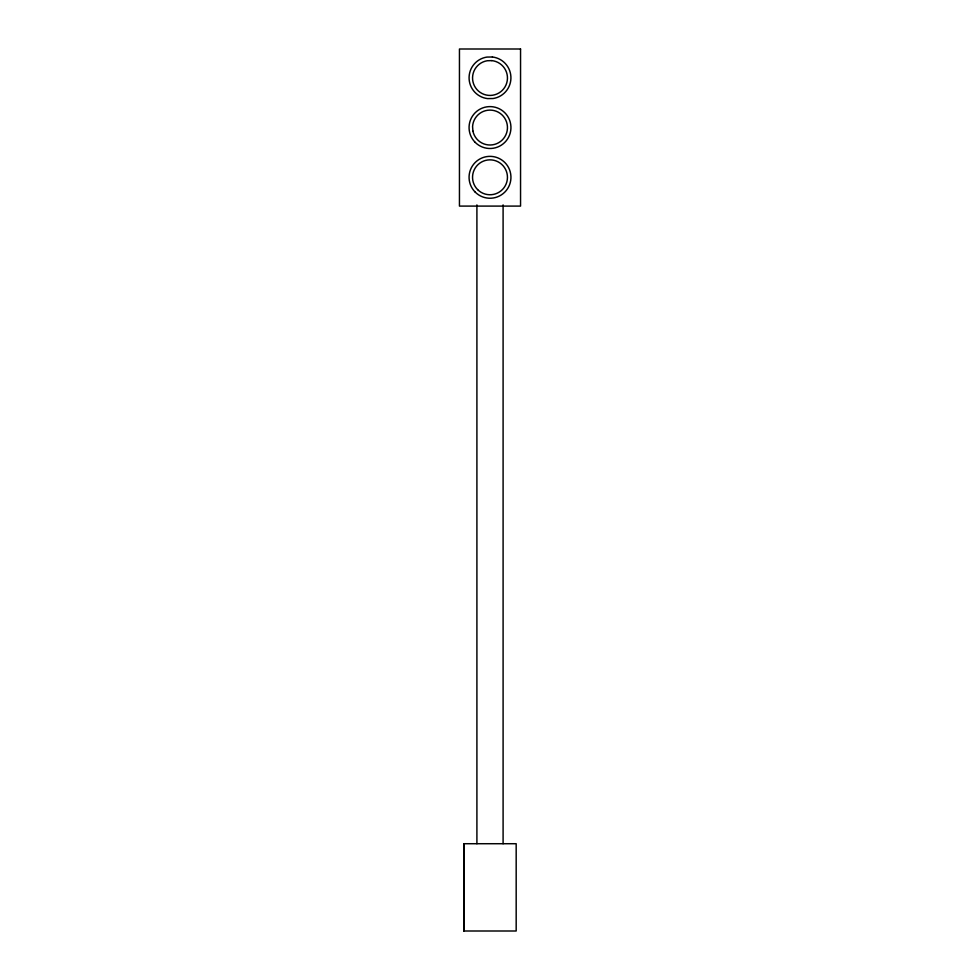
<?xml version="1.0" encoding="UTF-8"?>
<svg xmlns="http://www.w3.org/2000/svg" width="980" height="980" viewBox="0 0 980 980"><rect width="100%" height="100%" fill="white"/><g stroke="black" fill="none" stroke-linecap="round" stroke-linejoin="round"><path stroke-width="1.47" d="M463.822 931L463.822 843.719L516.178 843.719L516.178 931L463.822 931L463.822 843.719M503.095 204.894L503.095 843.719M476.905 204.894L476.905 843.719M491.788 60.613L487.232 60.748A17.456 17.456 0 0 0 475.557 87.771A17.456 17.456 0 0 0 504.982 86.938A17.456 17.456 0 0 0 491.788 60.613M492.426 56.999L486.962 57.073A20.948 20.948 0 0 0 487.575 98.6L493.038 98.527A20.948 20.948 0 0 0 492.426 56.999M520.552 49L459.449 49L459.449 206.094L520.552 206.094L520.552 49M472.899 131.051L472.581 126.506A17.456 17.456 0 0 1 498.305 112.198A17.456 17.456 0 0 1 500.4 141.573A17.456 17.456 0 0 1 472.899 131.051M475.19 142.357A20.948 20.948 0 0 0 510.237 132.974A20.948 20.948 0 0 0 484.573 107.322A20.948 20.948 0 0 0 475.19 142.357M475.19 192.105A20.948 20.948 0 0 0 510.237 182.721A20.948 20.948 0 0 0 484.573 157.07A20.948 20.948 0 0 0 475.19 192.105M477.652 189.642A17.456 17.456 0 0 0 506.856 181.815A17.456 17.456 0 0 0 485.48 160.438A17.456 17.456 0 0 0 477.652 189.642"/></g></svg>
